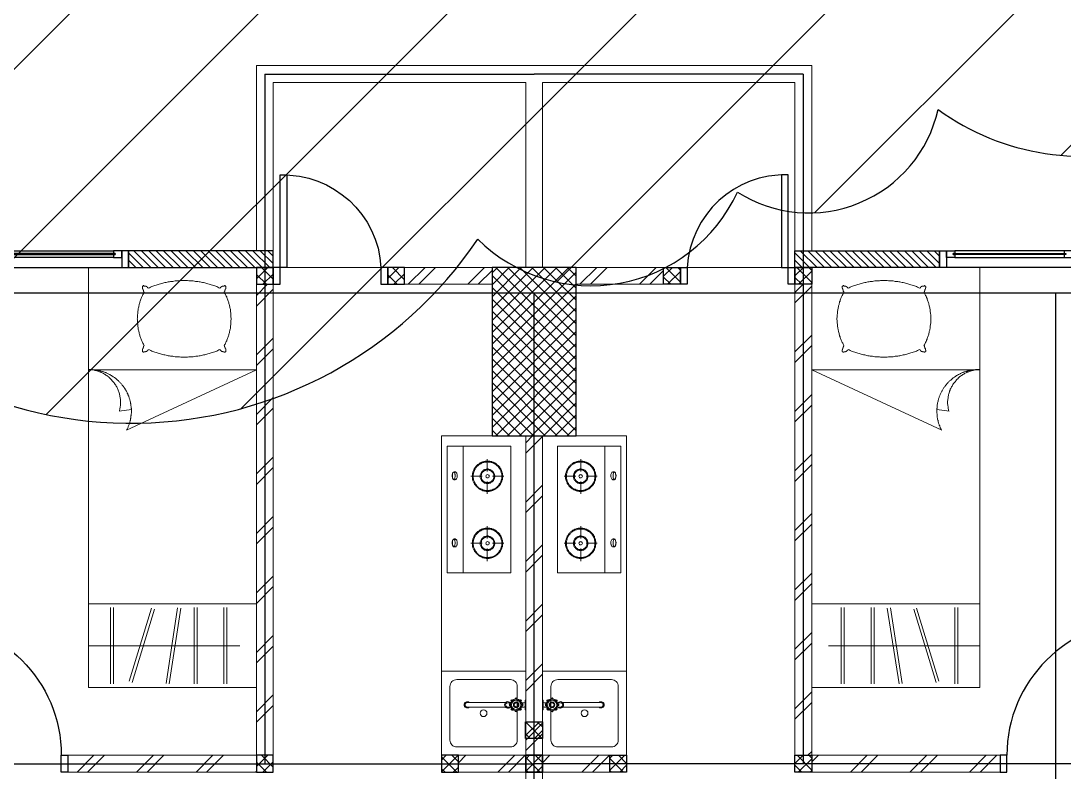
# Model space of a CAD drawing. Header units: millimetres. Extents: x -324 to 75, y -297 to 74.
# Drawn here: x -98.68 to -92.48, y 10.6 to 15.06 of the extents above; entities that cross this region are included whole.
import ezdxf

# ---------------------------------------------------------------- set-up
doc = ezdxf.new("R2010")
doc.units = ezdxf.units.MM
doc.layers.get('defpoints').update_dxf_attribs({"color": 1})
for name, color, linetype, lineweight in [('ars', 11, 'Continuous', 0), ('KOL', 1, 'Continuous', 30), ('KOLOM', 4, 'Continuous', 9), ('lan', 7, 'Continuous', 15), ('SANITAIR', 15, 'Continuous', 9), ('tem', 5, 'Continuous', 20)]:
    doc.layers.add(name, color=color, linetype=linetype, lineweight=lineweight)
doc.layers.add('as', color=1, linetype='Continuous', plot=False)
doc.layers.add('Kusen', color=30, linetype='Continuous')
pattern_1 = [(45, (0.09994, 0.1431), (-0.1767767, 0.1767767), []), (45, (0.16244, 0.1431), (-0.1767767, 0.1767767), [])]

# ---------------------------------------------------------------- blocks, each defined once
blk = doc.blocks.new('T. J2')
at = {"layer": 'Kusen'}
for p, q in [((-0.3692, 0.1), (0.2808, 0.1)), ((-0.4192, 0), (0.3308, 0)), ((0.2808, 0.06), (-0.3692, 0.06))]:
    blk.add_line(p, q, dxfattribs=at)
for points in [[(-0.4592, 0), (-0.4192, 0), (-0.4192, 0.1), (-0.4592, 0.1)], [(0.3308, 0), (0.3708, 0), (0.3708, 0.1), (0.3308, 0.1)]]:
    blk.add_lwpolyline(points, close=True, dxfattribs=at)
for points in [[(-0.3692, 0.0775), (-0.3692, 0.06), (-0.4192, 0.06), (-0.4192, 0.1), (-0.3692, 0.1), (-0.3692, 0.0825), (-0.3792, 0.0825), (-0.3792, 0.0775), (-0.3692, 0.0775)], [(0.2808, 0.0775), (0.2808, 0.06), (0.3308, 0.06), (0.3308, 0.1), (0.2808, 0.1), (0.2808, 0.0825), (0.2908, 0.0825), (0.2908, 0.0775), (0.2808, 0.0775)]]:
    blk.add_lwpolyline(points, dxfattribs=at)
at = {"layer": 'Kusen', "color": 141}
blk.add_lwpolyline([(-0.3792, 0.0775), (0.2908, 0.0775), (0.2908, 0.0825), (-0.3792, 0.0825)], close=True, dxfattribs=at)
blk = doc.blocks.new('K 10.10')
at = {"layer": 'ars'}
h = blk.add_hatch(dxfattribs=at)
h.set_pattern_fill('_USER', color=256, scale=0.05, angle=45, double=1, pattern_type=0)
h.set_pattern_definition([(45, (0, 0), (-0.035355339, 0.035355339), []), (135, (0, 0), (-0.035355339, -0.035355339), [])])
h.paths.add_polyline_path([(1560.5383, 1380.4069), (1560.6383, 1380.4069), (1560.6383, 1380.5069), (1560.5383, 1380.5069)])
at = {"layer": 'KOL'}
blk.add_lwpolyline([(1560.5383, 1380.4069), (1560.6383, 1380.4069), (1560.6383, 1380.5069), (1560.5383, 1380.5069)], close=True, dxfattribs=at)
blk = doc.blocks.new('P.60')
at = {"layer": 'Kusen'}
for points in [[(1472.8348, 997.5354), (1472.8748, 997.5354), (1472.8748, 997.4354), (1472.8348, 997.4354)], [(1473.4748, 997.5354), (1473.5148, 997.5354), (1473.5148, 997.4354), (1473.4748, 997.4354)], [(1472.8748, 996.8854), (1472.9148, 996.8854), (1472.9148, 997.4354), (1472.8748, 997.4354)]]:
    blk.add_lwpolyline(points, close=True, dxfattribs=at)
blk.add_arc((1472.8948, 997.4658), 0.5808, 268.02661, 356.99428, dxfattribs=at)
blk = doc.blocks.new('P.80')
at = {"layer": 'Kusen'}
for points in [[(-69.8094, -74.8368), (-69.7694, -74.8368), (-69.7694, -74.0368), (-69.8094, -74.0368)], [(-70.6094, -74.9368), (-70.5694, -74.9368), (-70.5694, -74.8368), (-70.6094, -74.8368)], [(-69.7694, -74.9368), (-69.7294, -74.9368), (-69.7294, -74.8368), (-69.7694, -74.8368)]]:
    blk.add_lwpolyline(points, close=True, dxfattribs=at)
blk.add_arc((-69.7694, -74.8368), 0.8, 90, 180, dxfattribs=at)
blk = doc.blocks.new('KRAN DPR ATAS')
for p, q in [((-0.0289, 0), (0.0289, 0)), ((-0.0289, 0), (-0.0289, -0.0021)), ((0.0289, 0), (0.0289, -0.0021)), ((-0.0275, -0.0035), (0.0275, -0.0035)), ((-0.0127, -0.0092), (-0.0127, -0.0252)), ((0.0127, -0.0092), (0.0127, -0.0252)), ((-0.014, -0.1188), (-0.014, -0.3457)), ((-0.0127, -0.0877), (-0.0127, -0.1101)), ((0.0127, -0.0877), (0.0127, -0.1101)), ((0.014, -0.1188), (0.014, -0.3457))]:
    blk.add_line(p, q)
for radius in [0.0338, 0.0279, 0.0166, 0.0138, 0.0123]:
    blk.add_circle((0, -0.0564), radius)
for centre, radius, start, end in [((-0.0338, -0.0564), 0.00706, 84.00203, 275.99797), ((-0.0315, -0.0564), 0.00706, 103.11888, 256.88112), ((-0.0239, -0.0326), 0.00706, 39.00203, 230.99797), ((-0.0222, -0.0342), 0.00706, 58.11888, 211.88112), ((-0.0275, -0.0021), 0.00141, 180, 270), ((-0.0183, -0.0092), 0.00564, 0, 90), ((-0.0009, -0.0214), 0.00884, 254.902, 254.902), ((0, -0.0227), 0.00706, 354.00203, 185.99797), ((0, -0.025), 0.00706, 13.11888, 166.88112), ((0.0183, -0.0092), 0.00564, 90, 180), ((0.0239, -0.0326), 0.00706, 309.00203, 140.99797), ((0.0222, -0.0342), 0.00706, 328.11888, 121.88112), ((0.0275, -0.0021), 0.00141, 270, 0), ((0.0338, -0.0564), 0.00706, 264.00203, 95.99797), ((0.0315, -0.0564), 0.00706, 283.11888, 76.88112), ((-0.0239, -0.0803), 0.00706, 129.00203, 320.99797), ((-0.0222, -0.0787), 0.00706, 148.11888, 301.88112), ((0, -0.1058), 0.0191, 134.71101, 45.28899), ((0, -0.1058), 0.0134, 198.67172, 270), ((0, -0.0902), 0.00706, 174.00203, 5.99797), ((0, -0.0879), 0.00706, 193.11888, 346.88112), ((0, -0.1058), 0.0134, 270, 341.32828), ((0.0239, -0.0803), 0.00706, 219.00203, 50.99797), ((0.0222, -0.0787), 0.00706, 238.11888, 31.88112), ((0, -0.3457), 0.0178, 141.82775, 38.17225), ((0, -0.3484), 0.0178, 175.66412, 4.33588), ((0, -0.3457), 0.014, 180, 0)]:
    blk.add_arc(centre, radius, start, end)
blk = doc.blocks.new('KOMPOR')
for points in [[(0, 0.3765), (0, -0.3765)], [(0.0944, 0.3765), (0, 0.3765)], [(0.3765, 0.3765), (0.0944, 0.3765)], [(0.0944, 0.3765), (0.0944, -0.3765)], [(0.3765, -0.3765), (0.3765, 0.3765)], [(0.2385, 0.2906), (0.2337, 0.2906), (0.23, 0.2906), (0.2252, 0.2893), (0.2203, 0.2893), (0.2167, 0.2881), (0.2119, 0.2869), (0.2082, 0.2857), (0.2034, 0.2833), (0.1998, 0.2821), (0.1961, 0.2797), (0.1925, 0.2772), (0.1889, 0.276), (0.1852, 0.2724), (0.1816, 0.27), (0.178, 0.2676), (0.1755, 0.2639), (0.1719, 0.2615), (0.1695, 0.2579), (0.1671, 0.2542), (0.1634, 0.2506), (0.1622, 0.247), (0.1598, 0.2433), (0.1574, 0.2397), (0.1562, 0.2361), (0.1538, 0.2312), (0.1525, 0.2276), (0.1513, 0.2228), (0.1501, 0.2191), (0.1501, 0.2143), (0.1489, 0.2094), (0.1489, 0.2058), (0.1489, 0.201), (0.1489, 0.1961), (0.1489, 0.1913), (0.1501, 0.1864), (0.1501, 0.1828), (0.1513, 0.178), (0.1525, 0.1743), (0.1538, 0.1695), (0.1562, 0.1659), (0.1574, 0.161), (0.1598, 0.1574), (0.1622, 0.1538), (0.1634, 0.1501), (0.1671, 0.1465), (0.1695, 0.1429), (0.1719, 0.1404), (0.1755, 0.1368), (0.178, 0.1344), (0.1816, 0.1308), (0.1852, 0.1283), (0.1889, 0.1259), (0.1925, 0.1235), (0.1961, 0.1211), (0.1998, 0.1199), (0.2034, 0.1174), (0.2082, 0.1162), (0.2119, 0.115), (0.2167, 0.1138), (0.2203, 0.1126), (0.2252, 0.1114), (0.23, 0.1114), (0.2337, 0.1102), (0.2385, 0.1102), (0.2433, 0.1102), (0.2482, 0.1114), (0.253, 0.1114), (0.2567, 0.1126), (0.2615, 0.1138), (0.2651, 0.115), (0.27, 0.1162), (0.2736, 0.1174), (0.2785, 0.1199), (0.2821, 0.1211), (0.2857, 0.1235), (0.2893, 0.1259), (0.293, 0.1283), (0.2966, 0.1308), (0.299, 0.1344), (0.3027, 0.1368), (0.3051, 0.1404), (0.3087, 0.1429), (0.3111, 0.1465), (0.3136, 0.1501), (0.316, 0.1538), (0.3184, 0.1574), (0.3196, 0.161), (0.322, 0.1659), (0.3232, 0.1695), (0.3245, 0.1743), (0.3257, 0.178), (0.3269, 0.1828), (0.3281, 0.1864), (0.3281, 0.1913), (0.3293, 0.1961), (0.3293, 0.201), (0.3293, 0.2058), (0.3281, 0.2094), (0.3281, 0.2143), (0.3269, 0.2191), (0.3257, 0.2228), (0.3245, 0.2276), (0.3232, 0.2312), (0.322, 0.2361), (0.3196, 0.2397), (0.3184, 0.2433), (0.316, 0.247), (0.3136, 0.2506), (0.3111, 0.2542), (0.3087, 0.2579), (0.3051, 0.2615), (0.3027, 0.2639), (0.299, 0.2676), (0.2966, 0.27), (0.293, 0.2724), (0.2893, 0.276), (0.2857, 0.2772), (0.2821, 0.2797), (0.2785, 0.2821), (0.2736, 0.2833), (0.27, 0.2857), (0.2651, 0.2869), (0.2615, 0.2881), (0.2567, 0.2893), (0.253, 0.2893), (0.2482, 0.2906), (0.2433, 0.2906), (0.2385, 0.2906)], [(0.2385, 0.2857), (0.2349, 0.2857), (0.23, 0.2857), (0.2264, 0.2845), (0.2215, 0.2833), (0.2179, 0.2833), (0.2131, 0.2821), (0.2094, 0.2809), (0.2058, 0.2785), (0.2022, 0.2772), (0.1985, 0.2748), (0.1949, 0.2736), (0.1913, 0.2712), (0.1877, 0.2688), (0.1852, 0.2663), (0.1816, 0.2639), (0.1792, 0.2603), (0.1755, 0.2579), (0.1731, 0.2542), (0.1707, 0.2518), (0.1683, 0.2482), (0.1659, 0.2446), (0.1646, 0.2409), (0.1622, 0.2373), (0.161, 0.2337), (0.1586, 0.23), (0.1574, 0.2264), (0.1562, 0.2215), (0.1562, 0.2179), (0.155, 0.2131), (0.1538, 0.2094), (0.1538, 0.2046), (0.1538, 0.201), (0.1538, 0.1961), (0.1538, 0.1925), (0.155, 0.1877), (0.1562, 0.184), (0.1562, 0.1792), (0.1574, 0.1755), (0.1586, 0.1719), (0.161, 0.1671), (0.1622, 0.1634), (0.1646, 0.1598), (0.1659, 0.1562), (0.1683, 0.1525), (0.1707, 0.1501), (0.1731, 0.1465), (0.1755, 0.1441), (0.1792, 0.1404), (0.1816, 0.138), (0.1852, 0.1356), (0.1877, 0.132), (0.1913, 0.1308), (0.1949, 0.1283), (0.1985, 0.1259), (0.2022, 0.1235), (0.2058, 0.1223), (0.2094, 0.1211), (0.2131, 0.1199), (0.2179, 0.1186), (0.2215, 0.1174), (0.2264, 0.1162), (0.23, 0.1162), (0.2349, 0.1162), (0.2385, 0.1162), (0.2433, 0.1162), (0.247, 0.1162), (0.2518, 0.1162), (0.2554, 0.1174), (0.2603, 0.1186), (0.2639, 0.1199), (0.2676, 0.1211), (0.2724, 0.1223), (0.276, 0.1235), (0.2797, 0.1259), (0.2833, 0.1283), (0.2869, 0.1308), (0.2893, 0.132), (0.293, 0.1356), (0.2954, 0.138), (0.299, 0.1404), (0.3015, 0.1441), (0.3039, 0.1465), (0.3075, 0.1501), (0.3087, 0.1525), (0.3111, 0.1562), (0.3136, 0.1598), (0.316, 0.1634), (0.3172, 0.1671), (0.3184, 0.1719), (0.3196, 0.1755), (0.3208, 0.1792), (0.322, 0.184), (0.3232, 0.1877), (0.3232, 0.1925), (0.3232, 0.1961), (0.3232, 0.201), (0.3232, 0.2046), (0.3232, 0.2094), (0.3232, 0.2131), (0.322, 0.2179), (0.3208, 0.2215), (0.3196, 0.2264), (0.3184, 0.23), (0.3172, 0.2337), (0.316, 0.2373), (0.3136, 0.2409), (0.3111, 0.2446), (0.3087, 0.2482), (0.3075, 0.2518), (0.3039, 0.2542), (0.3015, 0.2579), (0.299, 0.2603), (0.2954, 0.2639), (0.293, 0.2663), (0.2893, 0.2688), (0.2869, 0.2712), (0.2833, 0.2736), (0.2797, 0.2748), (0.276, 0.2772), (0.2724, 0.2785), (0.2676, 0.2809), (0.2639, 0.2821), (0.2603, 0.2833), (0.2554, 0.2833), (0.2518, 0.2845), (0.247, 0.2857), (0.2433, 0.2857), (0.2385, 0.2857)], [(0.2373, 0.3063), (0.2373, 0.2312)], [(0.0436, 0.2228), (0.0472, 0.2228), (0.0496, 0.2215), (0.0533, 0.2191), (0.0545, 0.2155), (0.0557, 0.2119), (0.0581, 0.2094), (0.0593, 0.2046), (0.0593, 0.1998), (0.0593, 0.1949), (0.0593, 0.1901), (0.0569, 0.1864), (0.0557, 0.1828), (0.0533, 0.1792), (0.0508, 0.178), (0.0484, 0.1755), (0.046, 0.1743), (0.0424, 0.1743), (0.04, 0.1755), (0.0375, 0.178), (0.0339, 0.1792), (0.0327, 0.1828), (0.0315, 0.1864), (0.0291, 0.1901), (0.0278, 0.1949), (0.0278, 0.1998), (0.0291, 0.2046), (0.0303, 0.2094), (0.0315, 0.2119), (0.0339, 0.2155), (0.0351, 0.2191), (0.0375, 0.2215), (0.0412, 0.2228), (0.0436, 0.2228)], [(0.0375, 0.2215), (0.04, 0.2215), (0.04, 0.2203), (0.0424, 0.2179), (0.0436, 0.2155), (0.0448, 0.2119), (0.0448, 0.2082), (0.046, 0.2034), (0.046, 0.1998), (0.046, 0.1961), (0.046, 0.1913), (0.0448, 0.1877), (0.0436, 0.184), (0.0436, 0.1816), (0.0412, 0.178), (0.04, 0.1768), (0.0387, 0.1755), (0.0375, 0.1755), (0.0351, 0.1768), (0.0339, 0.178), (0.0327, 0.1816), (0.0315, 0.184), (0.0315, 0.1877), (0.0303, 0.1913), (0.0303, 0.1961), (0.0303, 0.1998), (0.0303, 0.2034), (0.0315, 0.2082), (0.0315, 0.2119), (0.0327, 0.2155), (0.0339, 0.2179), (0.0351, 0.2203), (0.0363, 0.2215), (0.0375, 0.2215)], [(0.1404, 0.201), (0.207, 0.201)], [(0.2385, 0.2433), (0.2349, 0.2433), (0.23, 0.2433), (0.2264, 0.2421), (0.2215, 0.2409), (0.2179, 0.2385), (0.2143, 0.2361), (0.2119, 0.2337), (0.2082, 0.2312), (0.2058, 0.2276), (0.2034, 0.2252), (0.201, 0.2215), (0.1985, 0.2179), (0.1973, 0.2131), (0.1961, 0.2094), (0.1961, 0.2046), (0.1961, 0.201), (0.1961, 0.1961), (0.1961, 0.1925), (0.1973, 0.1877), (0.1985, 0.184), (0.201, 0.1804), (0.2034, 0.1768), (0.2058, 0.1731), (0.2082, 0.1707), (0.2119, 0.1671), (0.2143, 0.1646), (0.2179, 0.1622), (0.2215, 0.161), (0.2264, 0.1598), (0.23, 0.1586), (0.2349, 0.1574), (0.2385, 0.1574), (0.2433, 0.1574), (0.247, 0.1586), (0.2518, 0.1598), (0.2554, 0.161), (0.2591, 0.1622), (0.2627, 0.1646), (0.2663, 0.1671), (0.2688, 0.1707), (0.2724, 0.1731), (0.2748, 0.1768), (0.2772, 0.1804), (0.2785, 0.184), (0.2797, 0.1877), (0.2809, 0.1925), (0.2821, 0.1961), (0.2821, 0.201), (0.2821, 0.2046), (0.2809, 0.2094), (0.2797, 0.2131), (0.2785, 0.2179), (0.2772, 0.2215), (0.2748, 0.2252), (0.2724, 0.2276), (0.2688, 0.2312), (0.2663, 0.2337), (0.2627, 0.2361), (0.2591, 0.2385), (0.2554, 0.2409), (0.2518, 0.2421), (0.247, 0.2433), (0.2433, 0.2433), (0.2385, 0.2433)], [(0.2385, 0.2385), (0.2349, 0.2385), (0.2312, 0.2373), (0.2276, 0.2373), (0.224, 0.2361), (0.2203, 0.2337), (0.2179, 0.2324), (0.2143, 0.23), (0.2119, 0.2276), (0.2094, 0.2252), (0.207, 0.2215), (0.2058, 0.2191), (0.2034, 0.2155), (0.2022, 0.2119), (0.2022, 0.2082), (0.201, 0.2046), (0.201, 0.201), (0.201, 0.1973), (0.2022, 0.1925), (0.2022, 0.1889), (0.2034, 0.1864), (0.2058, 0.1828), (0.207, 0.1792), (0.2094, 0.1768), (0.2119, 0.1743), (0.2143, 0.1719), (0.2179, 0.1695), (0.2203, 0.1671), (0.224, 0.1659), (0.2276, 0.1646), (0.2312, 0.1634), (0.2349, 0.1634), (0.2385, 0.1622), (0.2421, 0.1634), (0.247, 0.1634), (0.2506, 0.1646), (0.253, 0.1659), (0.2567, 0.1671), (0.2603, 0.1695), (0.2627, 0.1719), (0.2651, 0.1743), (0.2676, 0.1768), (0.27, 0.1792), (0.2724, 0.1828), (0.2736, 0.1864), (0.2748, 0.1889), (0.276, 0.1925), (0.276, 0.1973), (0.2772, 0.201), (0.276, 0.2046), (0.276, 0.2082), (0.2748, 0.2119), (0.2736, 0.2155), (0.2724, 0.2191), (0.27, 0.2215), (0.2676, 0.2252), (0.2651, 0.2276), (0.2627, 0.23), (0.2603, 0.2324), (0.2567, 0.2337), (0.253, 0.2361), (0.2506, 0.2373), (0.247, 0.2373), (0.2421, 0.2385), (0.2385, 0.2385)], [(0.2385, 0.2107), (0.2349, 0.2094), (0.2312, 0.2082), (0.23, 0.2046), (0.2288, 0.201), (0.23, 0.1961), (0.2312, 0.1937), (0.2349, 0.1913), (0.2385, 0.1901), (0.2433, 0.1913), (0.2458, 0.1937), (0.2482, 0.1961), (0.2494, 0.201), (0.2482, 0.2046), (0.2458, 0.2082), (0.2433, 0.2094), (0.2385, 0.2107)], [(0.3366, 0.1998), (0.2676, 0.1998)], [(0.2373, 0.0993), (0.2373, 0.1719)], [(0.2385, -0.1077), (0.2337, -0.1077), (0.23, -0.1077), (0.2252, -0.109), (0.2203, -0.109), (0.2167, -0.1102), (0.2119, -0.1114), (0.2082, -0.1126), (0.2034, -0.115), (0.1998, -0.1162), (0.1961, -0.1186), (0.1925, -0.1211), (0.1889, -0.1235), (0.1852, -0.1259), (0.1816, -0.1283), (0.178, -0.1308), (0.1755, -0.1344), (0.1719, -0.1368), (0.1695, -0.1404), (0.1671, -0.1441), (0.1634, -0.1477), (0.1622, -0.1513), (0.1598, -0.155), (0.1574, -0.1586), (0.1562, -0.1622), (0.1538, -0.1671), (0.1525, -0.1707), (0.1513, -0.1755), (0.1501, -0.1792), (0.1501, -0.184), (0.1489, -0.1889), (0.1489, -0.1925), (0.1489, -0.1973), (0.1489, -0.2022), (0.1489, -0.207), (0.1501, -0.2119), (0.1501, -0.2155), (0.1513, -0.2203), (0.1525, -0.224), (0.1538, -0.2288), (0.1562, -0.2324), (0.1574, -0.2373), (0.1598, -0.2409), (0.1622, -0.2446), (0.1634, -0.2482), (0.1671, -0.2518), (0.1695, -0.2554), (0.1719, -0.2579), (0.1755, -0.2615), (0.178, -0.2639), (0.1816, -0.2676), (0.1852, -0.27), (0.1889, -0.2724), (0.1925, -0.2748), (0.1961, -0.2772), (0.1998, -0.2785), (0.2034, -0.2809), (0.2082, -0.2821), (0.2119, -0.2833), (0.2167, -0.2845), (0.2203, -0.2857), (0.2252, -0.2869), (0.23, -0.2869), (0.2337, -0.2881), (0.2385, -0.2881), (0.2433, -0.2881), (0.2482, -0.2869), (0.253, -0.2869), (0.2567, -0.2857), (0.2615, -0.2845), (0.2651, -0.2833), (0.27, -0.2821), (0.2736, -0.2809), (0.2785, -0.2785), (0.2821, -0.2772), (0.2857, -0.2748), (0.2893, -0.2724), (0.293, -0.27), (0.2966, -0.2676), (0.299, -0.2639), (0.3027, -0.2615), (0.3051, -0.2579), (0.3087, -0.2554), (0.3111, -0.2518), (0.3136, -0.2482), (0.316, -0.2446), (0.3184, -0.2409), (0.3196, -0.2373), (0.322, -0.2324), (0.3232, -0.2288), (0.3245, -0.224), (0.3257, -0.2203), (0.3269, -0.2155), (0.3281, -0.2119), (0.3281, -0.207), (0.3293, -0.2022), (0.3293, -0.1973), (0.3293, -0.1925), (0.3281, -0.1889), (0.3281, -0.184), (0.3269, -0.1792), (0.3257, -0.1755), (0.3245, -0.1707), (0.3232, -0.1671), (0.322, -0.1622), (0.3196, -0.1586), (0.3184, -0.155), (0.316, -0.1513), (0.3136, -0.1477), (0.3111, -0.1441), (0.3087, -0.1404), (0.3051, -0.1368), (0.3027, -0.1344), (0.299, -0.1308), (0.2966, -0.1283), (0.293, -0.1259), (0.2893, -0.1235), (0.2857, -0.1211), (0.2821, -0.1186), (0.2785, -0.1162), (0.2736, -0.115), (0.27, -0.1126), (0.2651, -0.1114), (0.2615, -0.1102), (0.2567, -0.109), (0.253, -0.109), (0.2482, -0.1077), (0.2433, -0.1077), (0.2385, -0.1077)], [(0.2385, -0.1126), (0.2349, -0.1126), (0.23, -0.1126), (0.2264, -0.1138), (0.2215, -0.115), (0.2179, -0.115), (0.2131, -0.1162), (0.2094, -0.1174), (0.2058, -0.1199), (0.2022, -0.1211), (0.1985, -0.1235), (0.1949, -0.1247), (0.1913, -0.1271), (0.1877, -0.1295), (0.1852, -0.132), (0.1816, -0.1344), (0.1792, -0.138), (0.1755, -0.1404), (0.1731, -0.1441), (0.1707, -0.1465), (0.1683, -0.1501), (0.1659, -0.1538), (0.1646, -0.1574), (0.1622, -0.161), (0.161, -0.1646), (0.1586, -0.1683), (0.1574, -0.1719), (0.1562, -0.1768), (0.1562, -0.1804), (0.155, -0.1852), (0.1538, -0.1889), (0.1538, -0.1937), (0.1538, -0.1973), (0.1538, -0.2022), (0.1538, -0.2058), (0.155, -0.2107), (0.1562, -0.2143), (0.1562, -0.2191), (0.1574, -0.2228), (0.1586, -0.2264), (0.161, -0.2312), (0.1622, -0.2349), (0.1646, -0.2385), (0.1659, -0.2421), (0.1683, -0.2458), (0.1707, -0.2482), (0.1731, -0.2518), (0.1755, -0.2554), (0.1792, -0.2579), (0.1816, -0.2603), (0.1852, -0.2627), (0.1877, -0.2663), (0.1913, -0.2688), (0.1949, -0.27), (0.1985, -0.2724), (0.2022, -0.2748), (0.2058, -0.276), (0.2094, -0.2772), (0.2131, -0.2785), (0.2179, -0.2797), (0.2215, -0.2809), (0.2264, -0.2821), (0.23, -0.2821), (0.2349, -0.2821), (0.2385, -0.2833), (0.2433, -0.2821), (0.247, -0.2821), (0.2518, -0.2821), (0.2554, -0.2809), (0.2603, -0.2797), (0.2639, -0.2785), (0.2676, -0.2772), (0.2724, -0.276), (0.276, -0.2748), (0.2797, -0.2724), (0.2833, -0.27), (0.2869, -0.2688), (0.2893, -0.2663), (0.293, -0.2627), (0.2954, -0.2603), (0.299, -0.2579), (0.3015, -0.2554), (0.3039, -0.2518), (0.3075, -0.2482), (0.3087, -0.2458), (0.3111, -0.2421), (0.3136, -0.2385), (0.316, -0.2349), (0.3172, -0.2312), (0.3184, -0.2264), (0.3196, -0.2228), (0.3208, -0.2191), (0.322, -0.2143), (0.3232, -0.2107), (0.3232, -0.2058), (0.3232, -0.2022), (0.3232, -0.1973), (0.3232, -0.1937), (0.3232, -0.1889), (0.3232, -0.1852), (0.322, -0.1804), (0.3208, -0.1768), (0.3196, -0.1719), (0.3184, -0.1683), (0.3172, -0.1646), (0.316, -0.161), (0.3136, -0.1574), (0.3111, -0.1538), (0.3087, -0.1501), (0.3075, -0.1465), (0.3039, -0.1441), (0.3015, -0.1404), (0.299, -0.138), (0.2954, -0.1344), (0.293, -0.132), (0.2893, -0.1295), (0.2869, -0.1271), (0.2833, -0.1247), (0.2797, -0.1235), (0.276, -0.1211), (0.2724, -0.1199), (0.2676, -0.1174), (0.2639, -0.1162), (0.2603, -0.115), (0.2554, -0.115), (0.2518, -0.1138), (0.247, -0.1126), (0.2433, -0.1126), (0.2385, -0.1126)], [(0.2373, -0.0932), (0.2373, -0.1671)], [(0.0436, -0.1768), (0.0472, -0.1768), (0.0496, -0.178), (0.0533, -0.1804), (0.0545, -0.1828), (0.0557, -0.1864), (0.0581, -0.1901), (0.0593, -0.1949), (0.0593, -0.1985), (0.0593, -0.2034), (0.0593, -0.2082), (0.0569, -0.2119), (0.0557, -0.2167), (0.0533, -0.2191), (0.0508, -0.2215), (0.0484, -0.224), (0.046, -0.224), (0.0424, -0.224), (0.04, -0.224), (0.0375, -0.2215), (0.0339, -0.2191), (0.0327, -0.2167), (0.0315, -0.2119), (0.0291, -0.2082), (0.0278, -0.2034), (0.0278, -0.1985), (0.0291, -0.1949), (0.0303, -0.1901), (0.0315, -0.1864), (0.0339, -0.1828), (0.0351, -0.1804), (0.0375, -0.178), (0.0412, -0.1768), (0.0436, -0.1768)], [(0.0375, -0.1768), (0.04, -0.178), (0.04, -0.1792), (0.0424, -0.1804), (0.0436, -0.1828), (0.0448, -0.1864), (0.0448, -0.1901), (0.046, -0.1949), (0.046, -0.1985), (0.046, -0.2034), (0.046, -0.2082), (0.0448, -0.2107), (0.0436, -0.2155), (0.0436, -0.2179), (0.0412, -0.2203), (0.04, -0.2228), (0.0387, -0.2228), (0.0375, -0.2228), (0.0351, -0.2228), (0.0339, -0.2203), (0.0327, -0.2179), (0.0315, -0.2155), (0.0315, -0.2107), (0.0303, -0.2082), (0.0303, -0.2034), (0.0303, -0.1985), (0.0303, -0.1949), (0.0315, -0.1901), (0.0315, -0.1864), (0.0327, -0.1828), (0.0339, -0.1804), (0.0351, -0.1792), (0.0363, -0.178), (0.0375, -0.1768)], [(0.2385, -0.155), (0.2349, -0.155), (0.23, -0.155), (0.2264, -0.1562), (0.2215, -0.1574), (0.2179, -0.1598), (0.2143, -0.1622), (0.2119, -0.1646), (0.2082, -0.1671), (0.2058, -0.1707), (0.2034, -0.1731), (0.201, -0.1768), (0.1985, -0.1804), (0.1973, -0.1852), (0.1961, -0.1889), (0.1961, -0.1937), (0.1961, -0.1973), (0.1961, -0.2022), (0.1961, -0.207), (0.1973, -0.2107), (0.1985, -0.2143), (0.201, -0.2179), (0.2034, -0.2215), (0.2058, -0.2252), (0.2082, -0.2288), (0.2119, -0.2312), (0.2143, -0.2337), (0.2179, -0.2361), (0.2215, -0.2373), (0.2264, -0.2385), (0.23, -0.2397), (0.2349, -0.2409), (0.2385, -0.2409), (0.2433, -0.2409), (0.247, -0.2397), (0.2518, -0.2385), (0.2554, -0.2373), (0.2591, -0.2361), (0.2627, -0.2337), (0.2663, -0.2312), (0.2688, -0.2288), (0.2724, -0.2252), (0.2748, -0.2215), (0.2772, -0.2179), (0.2785, -0.2143), (0.2797, -0.2107), (0.2809, -0.207), (0.2821, -0.2022), (0.2821, -0.1973), (0.2821, -0.1937), (0.2809, -0.1889), (0.2797, -0.1852), (0.2785, -0.1804), (0.2772, -0.1768), (0.2748, -0.1731), (0.2724, -0.1707), (0.2688, -0.1671), (0.2663, -0.1646), (0.2627, -0.1622), (0.2591, -0.1598), (0.2554, -0.1574), (0.2518, -0.1562), (0.247, -0.155), (0.2433, -0.155), (0.2385, -0.155)], [(0.2385, -0.1598), (0.2349, -0.1598), (0.2312, -0.161), (0.2276, -0.161), (0.224, -0.1622), (0.2203, -0.1646), (0.2179, -0.1659), (0.2143, -0.1683), (0.2119, -0.1707), (0.2094, -0.1731), (0.207, -0.1768), (0.2058, -0.1792), (0.2034, -0.1828), (0.2022, -0.1864), (0.2022, -0.1901), (0.201, -0.1937), (0.201, -0.1973), (0.201, -0.2022), (0.2022, -0.2058), (0.2022, -0.2094), (0.2034, -0.2131), (0.2058, -0.2155), (0.207, -0.2191), (0.2094, -0.2215), (0.2119, -0.224), (0.2143, -0.2264), (0.2179, -0.2288), (0.2203, -0.2312), (0.224, -0.2324), (0.2276, -0.2337), (0.2312, -0.2349), (0.2349, -0.2349), (0.2385, -0.2361), (0.2421, -0.2349), (0.247, -0.2349), (0.2506, -0.2337), (0.253, -0.2324), (0.2567, -0.2312), (0.2603, -0.2288), (0.2627, -0.2264), (0.2651, -0.224), (0.2676, -0.2215), (0.27, -0.2191), (0.2724, -0.2155), (0.2736, -0.2131), (0.2748, -0.2094), (0.276, -0.2058), (0.276, -0.2022), (0.2772, -0.1973), (0.276, -0.1937), (0.276, -0.1901), (0.2748, -0.1864), (0.2736, -0.1828), (0.2724, -0.1792), (0.27, -0.1768), (0.2676, -0.1731), (0.2651, -0.1707), (0.2627, -0.1683), (0.2603, -0.1659), (0.2567, -0.1646), (0.253, -0.1622), (0.2506, -0.161), (0.247, -0.161), (0.2421, -0.1598), (0.2385, -0.1598)], [(0.1404, -0.1973), (0.207, -0.1973)], [(0.2385, -0.1877), (0.2349, -0.1889), (0.2312, -0.1901), (0.23, -0.1937), (0.2288, -0.1973), (0.23, -0.2022), (0.2312, -0.2046), (0.2349, -0.207), (0.2385, -0.2082), (0.2433, -0.207), (0.2458, -0.2046), (0.2482, -0.2022), (0.2494, -0.1973), (0.2482, -0.1937), (0.2458, -0.1901), (0.2433, -0.1889), (0.2385, -0.1877)], [(0.2373, -0.299), (0.2373, -0.2264)], [(0.3366, -0.1985), (0.2676, -0.1985)], [(0.0944, -0.3765), (0, -0.3765)], [(0.0944, -0.3765), (0.3765, -0.3765)]]:
    blk.add_lwpolyline(points)
blk = doc.blocks.new('BED2')
blk.add_lwpolyline([(-0.4994, 1.9988), (0.4994, 1.9988), (0.4994, 0), (-0.4994, 0)], close=True)
for points in [[(0.4994, 1.9988), (0.4994, 0)], [(-0.1435, 1.8765), (-0.1435, 1.8765), (-0.1435, 1.8765), (-0.1447, 1.8765), (-0.1447, 1.8777), (-0.1447, 1.8789), (-0.1471, 1.8789), (-0.1471, 1.8814), (-0.1495, 1.8814), (-0.1495, 1.8826), (-0.1495, 1.8826), (-0.1495, 1.8838), (-0.1519, 1.8838), (-0.1519, 1.8862), (-0.1556, 1.8862), (-0.1556, 1.8874), (-0.158, 1.8874), (-0.158, 1.8886), (-0.1592, 1.8886), (-0.1592, 1.8886), (-0.1689, 1.8886), (-0.1689, 1.8898), (-0.1701, 1.8898), (-0.1701, 1.891), (-0.1737, 1.891), (-0.1737, 1.8898), (-0.1737, 1.8898), (-0.1737, 1.8886), (-0.1774, 1.8886), (-0.1774, 1.8886), (-0.1774, 1.8886), (-0.1774, 1.8862), (-0.1786, 1.8862), (-0.1786, 1.8789), (-0.1774, 1.8789), (-0.1774, 1.8765), (-0.1774, 1.8765), (-0.1774, 1.8729), (-0.1762, 1.8729), (-0.1762, 1.8705), (-0.1749, 1.8705), (-0.1749, 1.868), (-0.1737, 1.868), (-0.1737, 1.8668), (-0.1737, 1.8668), (-0.1737, 1.8632), (-0.1725, 1.8632), (-0.1725, 1.8608), (-0.1713, 1.8608), (-0.1713, 1.8571), (-0.1713, 1.8571), (-0.1713, 1.8559), (-0.1701, 1.8559), (-0.1701, 1.8547), (-0.1689, 1.8547), (-0.1689, 1.8523), (-0.1677, 1.8523)], [(0.2827, 1.8765), (0.2766, 1.8789), (0.2706, 1.8826), (0.2633, 1.885), (0.2573, 1.8874), (0.2512, 1.8898), (0.2439, 1.8923), (0.2379, 1.8947), (0.2306, 1.8959), (0.2246, 1.8983), (0.2185, 1.9007), (0.2113, 1.9019), (0.2052, 1.9044), (0.1979, 1.9056), (0.1919, 1.9068), (0.1846, 1.9092), (0.1786, 1.9104), (0.1713, 1.9116), (0.1653, 1.9128), (0.158, 1.914), (0.1519, 1.9153), (0.1447, 1.9165), (0.1374, 1.9165), (0.1314, 1.9177), (0.1241, 1.9189), (0.118, 1.9189), (0.1108, 1.9201), (0.1047, 1.9201), (0.0975, 1.9201), (0.0902, 1.9213), (0.0841, 1.9213), (0.0769, 1.9213), (0.0708, 1.9213), (0.0636, 1.9213), (0.0563, 1.9213), (0.0502, 1.9213), (0.043, 1.9201), (0.0369, 1.9201), (0.0297, 1.9201), (0.0224, 1.9189), (0.0163, 1.9189), (0.0091, 1.9177), (0.003, 1.9165), (-0.0042, 1.9165), (-0.0115, 1.9153), (-0.0176, 1.914), (-0.0248, 1.9128), (-0.0309, 1.9116), (-0.0381, 1.9104), (-0.0442, 1.9092), (-0.0515, 1.9068), (-0.0575, 1.9056), (-0.0648, 1.9044), (-0.0708, 1.9019), (-0.0781, 1.9007), (-0.0841, 1.8983), (-0.0902, 1.8959), (-0.0975, 1.8947), (-0.1035, 1.8923), (-0.1108, 1.8898), (-0.1168, 1.8874), (-0.1229, 1.885), (-0.1301, 1.8826), (-0.1362, 1.8789), (-0.1423, 1.8765)], [(0.3081, 1.8523), (0.3081, 1.8523), (0.3081, 1.8547), (0.3093, 1.8547), (0.3093, 1.8559), (0.3105, 1.8559), (0.3105, 1.8571), (0.3117, 1.8571), (0.3117, 1.8608), (0.3117, 1.8608), (0.3117, 1.8632), (0.313, 1.8632), (0.313, 1.8668), (0.3142, 1.8668), (0.3142, 1.868), (0.3142, 1.868), (0.3142, 1.8705), (0.3154, 1.8705), (0.3154, 1.8729), (0.3166, 1.8729), (0.3166, 1.8765), (0.3178, 1.8765), (0.3178, 1.8789), (0.3178, 1.8789), (0.3178, 1.8862), (0.3178, 1.8862), (0.3178, 1.8886), (0.3166, 1.8886), (0.3166, 1.8886), (0.3142, 1.8886), (0.3142, 1.8898), (0.313, 1.8898), (0.313, 1.891), (0.3093, 1.891), (0.3093, 1.8898), (0.3081, 1.8898), (0.3081, 1.8886), (0.2996, 1.8886), (0.2996, 1.8886), (0.2972, 1.8886), (0.2972, 1.8874), (0.296, 1.8874), (0.296, 1.8862), (0.2924, 1.8862), (0.2924, 1.8838), (0.29, 1.8838), (0.29, 1.8826), (0.2887, 1.8826), (0.2887, 1.8814), (0.2863, 1.8814), (0.2863, 1.8789), (0.2851, 1.8789), (0.2851, 1.8777), (0.2839, 1.8777), (0.2839, 1.8765), (0.2839, 1.8765), (0.2839, 1.8765), (0.2827, 1.8765)], [(-0.1677, 1.8523), (-0.1701, 1.8475), (-0.1725, 1.8426), (-0.1749, 1.8378), (-0.1774, 1.8329), (-0.1798, 1.8293), (-0.1822, 1.8245), (-0.1834, 1.8196), (-0.1858, 1.8148), (-0.187, 1.8099), (-0.1895, 1.8051), (-0.1907, 1.799), (-0.1931, 1.7942), (-0.1943, 1.7893), (-0.1955, 1.7845), (-0.1967, 1.7797), (-0.1979, 1.7748), (-0.1992, 1.77), (-0.2004, 1.7651), (-0.2016, 1.7591), (-0.2028, 1.7542), (-0.204, 1.7494), (-0.204, 1.7446), (-0.2052, 1.7397), (-0.2052, 1.7349), (-0.2064, 1.7288), (-0.2064, 1.724), (-0.2076, 1.7191), (-0.2076, 1.7143), (-0.2076, 1.7082), (-0.2076, 1.7034), (-0.2076, 1.6985), (-0.2088, 1.6937), (-0.2076, 1.6877), (-0.2076, 1.6828), (-0.2076, 1.678), (-0.2076, 1.6731), (-0.2076, 1.6683), (-0.2064, 1.6622), (-0.2064, 1.6574), (-0.2052, 1.6525), (-0.2052, 1.6477), (-0.204, 1.6429), (-0.204, 1.6368), (-0.2028, 1.632), (-0.2016, 1.6271), (-0.2004, 1.6223), (-0.1992, 1.6174), (-0.1979, 1.6126), (-0.1967, 1.6065), (-0.1955, 1.6017), (-0.1943, 1.5969), (-0.1931, 1.592), (-0.1907, 1.5872), (-0.1895, 1.5823), (-0.187, 1.5775), (-0.1858, 1.5726), (-0.1834, 1.5678), (-0.1822, 1.563), (-0.1798, 1.5581), (-0.1774, 1.5533), (-0.1749, 1.5484), (-0.1725, 1.5436), (-0.1701, 1.5387), (-0.1677, 1.5339)], [(0.3081, 1.5339), (0.3105, 1.5387), (0.313, 1.5436), (0.3154, 1.5484), (0.3178, 1.5533), (0.3202, 1.5581), (0.3226, 1.563), (0.3238, 1.5678), (0.3263, 1.5726), (0.3275, 1.5775), (0.3299, 1.5823), (0.3311, 1.5872), (0.3335, 1.592), (0.3347, 1.5969), (0.336, 1.6017), (0.3372, 1.6065), (0.3384, 1.6126), (0.3396, 1.6174), (0.3408, 1.6223), (0.342, 1.6271), (0.3432, 1.632), (0.3444, 1.6368), (0.3444, 1.6429), (0.3456, 1.6477), (0.3456, 1.6525), (0.3469, 1.6574), (0.3469, 1.6622), (0.3481, 1.6683), (0.3481, 1.6731), (0.3481, 1.678), (0.3481, 1.6828), (0.3493, 1.6889), (0.3493, 1.6937), (0.3493, 1.6985), (0.3481, 1.7034), (0.3481, 1.7082), (0.3481, 1.7143), (0.3481, 1.7191), (0.3469, 1.724), (0.3469, 1.7288), (0.3456, 1.7349), (0.3456, 1.7397), (0.3444, 1.7446), (0.3444, 1.7494), (0.3432, 1.7542), (0.342, 1.7591), (0.3408, 1.7651), (0.3396, 1.77), (0.3384, 1.7748), (0.3372, 1.7797), (0.336, 1.7845), (0.3347, 1.7893), (0.3335, 1.7942), (0.3311, 1.799), (0.3299, 1.8051), (0.3275, 1.8099), (0.3263, 1.8148), (0.3238, 1.8196), (0.3226, 1.8245), (0.3202, 1.8293), (0.3178, 1.8329), (0.3154, 1.8378), (0.313, 1.8426), (0.3105, 1.8475), (0.3081, 1.8523)], [(-0.1677, 1.5339), (-0.1689, 1.5339), (-0.1689, 1.5327), (-0.1701, 1.5327), (-0.1701, 1.5303), (-0.1713, 1.5303), (-0.1713, 1.5278), (-0.1713, 1.5278), (-0.1713, 1.5254), (-0.1725, 1.5254), (-0.1725, 1.523), (-0.1737, 1.523), (-0.1737, 1.5206), (-0.1737, 1.5206), (-0.1737, 1.5182), (-0.1749, 1.5182), (-0.1749, 1.5169), (-0.1762, 1.5169), (-0.1762, 1.5145), (-0.1774, 1.5145), (-0.1774, 1.5097), (-0.1774, 1.5097), (-0.1774, 1.5073), (-0.1786, 1.5073), (-0.1786, 1.5), (-0.1774, 1.5), (-0.1774, 1.4988), (-0.1774, 1.4988), (-0.1774, 1.4976), (-0.1737, 1.4976), (-0.1737, 1.4964), (-0.1737, 1.4964), (-0.1737, 1.4964), (-0.1701, 1.4964), (-0.1701, 1.4964), (-0.1689, 1.4964), (-0.1689, 1.4976), (-0.1592, 1.4976), (-0.1592, 1.4988), (-0.158, 1.4988), (-0.158, 1.5), (-0.1556, 1.5), (-0.1556, 1.5), (-0.1519, 1.5), (-0.1519, 1.5024), (-0.1495, 1.5024), (-0.1495, 1.5048), (-0.1495, 1.5048), (-0.1495, 1.5061), (-0.1471, 1.5061), (-0.1471, 1.5073), (-0.1447, 1.5073), (-0.1447, 1.5085), (-0.1447, 1.5085), (-0.1435, 1.5085), (-0.1435, 1.5097), (-0.1435, 1.5097)], [(-0.1423, 1.5109), (-0.1362, 1.5085), (-0.1289, 1.5048), (-0.1229, 1.5024), (-0.1168, 1.5), (-0.1108, 1.4976), (-0.1035, 1.4952), (-0.0975, 1.4939), (-0.0902, 1.4915), (-0.0841, 1.4891), (-0.0781, 1.4879), (-0.0708, 1.4855), (-0.0648, 1.4843), (-0.0575, 1.4818), (-0.0515, 1.4806), (-0.0442, 1.4794), (-0.0381, 1.477), (-0.0309, 1.4758), (-0.0248, 1.4746), (-0.0176, 1.4734), (-0.0115, 1.4722), (-0.0042, 1.4722), (0.003, 1.4709), (0.0091, 1.4697), (0.0163, 1.4685), (0.0224, 1.4685), (0.0297, 1.4673), (0.0369, 1.4673), (0.043, 1.4673), (0.0502, 1.4661), (0.0563, 1.4661), (0.0636, 1.4661), (0.0708, 1.4661), (0.0769, 1.4661), (0.0841, 1.4661), (0.0902, 1.4661), (0.0975, 1.4673), (0.1047, 1.4673), (0.1108, 1.4673), (0.118, 1.4685), (0.1241, 1.4685), (0.1314, 1.4697), (0.1386, 1.4709), (0.1447, 1.4722), (0.1519, 1.4722), (0.158, 1.4734), (0.1653, 1.4746), (0.1713, 1.4758), (0.1786, 1.477), (0.1846, 1.4794), (0.1919, 1.4806), (0.1979, 1.4818), (0.2052, 1.4843), (0.2113, 1.4855), (0.2185, 1.4879), (0.2246, 1.4891), (0.2306, 1.4915), (0.2379, 1.4939), (0.2439, 1.4952), (0.2512, 1.4976), (0.2573, 1.5), (0.2633, 1.5024), (0.2706, 1.5061), (0.2766, 1.5085), (0.2827, 1.5109)], [(0.2827, 1.5097), (0.2839, 1.5097)], [(0.2839, 1.5097), (0.2839, 1.5085), (0.2839, 1.5085), (0.2839, 1.5085), (0.2851, 1.5085), (0.2851, 1.5073), (0.2863, 1.5073), (0.2863, 1.5061), (0.2887, 1.5061), (0.2887, 1.5048), (0.29, 1.5048), (0.29, 1.5024), (0.2924, 1.5024), (0.2924, 1.5), (0.296, 1.5), (0.296, 1.5), (0.2972, 1.5), (0.2972, 1.4988), (0.2996, 1.4988), (0.2996, 1.4976), (0.3081, 1.4976), (0.3081, 1.4964), (0.3093, 1.4964), (0.3093, 1.4964), (0.313, 1.4964), (0.313, 1.4964), (0.3142, 1.4964), (0.3142, 1.4976), (0.3166, 1.4976), (0.3166, 1.4988), (0.3178, 1.4988), (0.3178, 1.5), (0.3178, 1.5), (0.3178, 1.5073), (0.3178, 1.5073), (0.3178, 1.5097), (0.3166, 1.5097), (0.3166, 1.5145), (0.3154, 1.5145), (0.3154, 1.5169), (0.3142, 1.5169), (0.3142, 1.5182), (0.3142, 1.5182), (0.3142, 1.5206), (0.313, 1.5206), (0.313, 1.523), (0.3117, 1.523), (0.3117, 1.5254), (0.3117, 1.5254), (0.3117, 1.5278), (0.3105, 1.5278), (0.3105, 1.5303), (0.3093, 1.5303), (0.3093, 1.5327), (0.3081, 1.5327), (0.3081, 1.5339), (0.3081, 1.5339)], [(-0.3154, 1.1441), (-0.3142, 1.1501), (-0.313, 1.155), (-0.3117, 1.161), (-0.3105, 1.1659), (-0.3105, 1.1719), (-0.3093, 1.1768), (-0.3093, 1.1828), (-0.3081, 1.1877), (-0.3081, 1.1937), (-0.3081, 1.1998), (-0.3081, 1.2046), (-0.3093, 1.2107), (-0.3093, 1.2155), (-0.3105, 1.2215), (-0.3105, 1.2264), (-0.3117, 1.2324), (-0.313, 1.2373), (-0.3142, 1.2433), (-0.3154, 1.2482), (-0.3166, 1.253), (-0.319, 1.2591), (-0.3202, 1.2639), (-0.3226, 1.2688), (-0.3238, 1.2748), (-0.3263, 1.2797), (-0.3287, 1.2845), (-0.3311, 1.2893), (-0.3347, 1.2942), (-0.3372, 1.299), (-0.3396, 1.3039), (-0.3432, 1.3087), (-0.3469, 1.3136), (-0.3505, 1.3172), (-0.3541, 1.322), (-0.3577, 1.3257), (-0.3614, 1.3305), (-0.365, 1.3341), (-0.3686, 1.3378), (-0.3735, 1.3426), (-0.3771, 1.3462), (-0.3808, 1.3499), (-0.3856, 1.3523), (-0.3904, 1.3559), (-0.3953, 1.3596), (-0.3989, 1.362), (-0.4038, 1.3644), (-0.4086, 1.368), (-0.4134, 1.3705), (-0.4183, 1.3729), (-0.4231, 1.3753), (-0.4292, 1.3777), (-0.434, 1.3789), (-0.4389, 1.3814), (-0.4437, 1.3826), (-0.4498, 1.385), (-0.4546, 1.3862), (-0.4607, 1.3874), (-0.4655, 1.3886), (-0.4715, 1.3898), (-0.4764, 1.3898), (-0.4824, 1.391), (-0.4873, 1.391), (-0.4933, 1.3923), (-0.4994, 1.3923)], [(-0.2718, 1.0315), (-0.2706, 1.0351), (-0.2682, 1.0387), (-0.2669, 1.0424), (-0.2645, 1.046), (-0.2633, 1.0496), (-0.2621, 1.0533), (-0.2609, 1.0581), (-0.2585, 1.0617), (-0.2573, 1.0654), (-0.2561, 1.069), (-0.2548, 1.0726), (-0.2536, 1.0763), (-0.2524, 1.0811), (-0.2512, 1.0847), (-0.2512, 1.0884), (-0.25, 1.092), (-0.2488, 1.0956), (-0.2488, 1.1005), (-0.2476, 1.1041), (-0.2464, 1.1077), (-0.2464, 1.1114), (-0.2464, 1.1162), (-0.2452, 1.1199), (-0.2452, 1.1235), (-0.2452, 1.1283), (-0.2439, 1.132), (-0.2439, 1.1356), (-0.2439, 1.1392), (-0.2439, 1.1441), (-0.2439, 1.1477), (-0.2439, 1.1513), (-0.2439, 1.1562), (-0.2439, 1.1598), (-0.2452, 1.1634), (-0.2452, 1.1671), (-0.2452, 1.1719), (-0.2464, 1.1755), (-0.2464, 1.1792), (-0.2464, 1.1828), (-0.2476, 1.1877), (-0.2488, 1.1913), (-0.2488, 1.1949), (-0.25, 1.1985), (-0.2512, 1.2034), (-0.2512, 1.207), (-0.2524, 1.2107), (-0.2536, 1.2143), (-0.2548, 1.2179), (-0.2561, 1.2228), (-0.2573, 1.2264), (-0.2585, 1.23), (-0.2597, 1.2337), (-0.2621, 1.2373), (-0.2633, 1.2409), (-0.2645, 1.2446), (-0.2657, 1.2482), (-0.2682, 1.2518), (-0.2694, 1.2554), (-0.2718, 1.2591), (-0.273, 1.2627), (-0.2754, 1.2663), (-0.2778, 1.27), (-0.2803, 1.2736), (-0.2815, 1.2772), (-0.2839, 1.2809), (-0.2863, 1.2845), (-0.2887, 1.2869), (-0.2912, 1.2906), (-0.2936, 1.2942), (-0.296, 1.2966), (-0.2984, 1.3002), (-0.3008, 1.3039), (-0.3033, 1.3063), (-0.3057, 1.3099), (-0.3093, 1.3123), (-0.3117, 1.316), (-0.3142, 1.3184), (-0.3178, 1.3208), (-0.3202, 1.3245), (-0.3226, 1.3269), (-0.3263, 1.3293), (-0.3287, 1.3317), (-0.3323, 1.3354), (-0.3347, 1.3378), (-0.3384, 1.3402), (-0.342, 1.3426), (-0.3444, 1.345), (-0.3481, 1.3475), (-0.3517, 1.3487), (-0.3541, 1.3511), (-0.3577, 1.3535), (-0.3614, 1.3559), (-0.365, 1.3584), (-0.3686, 1.3596), (-0.3711, 1.362), (-0.3747, 1.3632), (-0.3783, 1.3656), (-0.382, 1.3668), (-0.3856, 1.3692), (-0.3892, 1.3705), (-0.3929, 1.3717), (-0.3965, 1.3741), (-0.4001, 1.3753), (-0.4038, 1.3765), (-0.4074, 1.3777), (-0.411, 1.3789), (-0.4159, 1.3801), (-0.4195, 1.3814), (-0.4231, 1.3826), (-0.4268, 1.3838), (-0.4304, 1.385), (-0.4352, 1.3862), (-0.4389, 1.3862), (-0.4425, 1.3874), (-0.4461, 1.3886), (-0.451, 1.3886), (-0.4546, 1.3898), (-0.4582, 1.3898), (-0.4619, 1.391), (-0.4667, 1.391), (-0.4703, 1.391), (-0.474, 1.3923), (-0.4788, 1.3923), (-0.4824, 1.3923), (-0.4873, 1.3923), (-0.4909, 1.3923), (-0.4946, 1.3923), (-0.4994, 1.3923)], [(-0.4994, 1.391), (0.4994, 1.391)], [(0.4994, 1.391), (-0.273, 1.0315)], [(-0.2439, 1.1538), (-0.3166, 1.1441)], [(-0.4994, 0), (0.4994, 0)], [(0.4994, -0.4988), (-0.4994, -0.4988), (-0.4994, 0), (0.4994, 0), (0.4994, -0.4988)], [(-0.3686, -0.0218), (-0.3686, -0.477)], [(-0.3505, -0.477), (-0.3505, -0.0218)], [(-0.1241, -0.0254), (-0.2561, -0.4613)], [(-0.2391, -0.4685), (-0.1071, -0.0315)], [(0.0309, -0.0242), (-0.0381, -0.4746)], [(-0.02, -0.477), (0.0502, -0.0266)], [(0.1289, -0.0218), (0.1289, -0.477)], [(0.1471, -0.477), (0.1471, -0.0218)], [(0.3057, -0.0218), (0.3057, -0.477)], [(0.3238, -0.477), (0.3238, -0.0218)], [(0.4001, -0.2494), (-0.4994, -0.2494)]]:
    blk.add_lwpolyline(points)
blk = doc.blocks.new('typikal-1a')
at = {"layer": 'as'}
for p, q in [((0, 2.8), (6.2, 2.8)), ((4.6, -1.3), (4.6, 2.8)), ((4.6, -1.3), (6.2, -1.3))]:
    blk.add_line(p, q, dxfattribs=at)
at = {"layer": 'KOL'}
blk.add_lwpolyline([(3.79, -0.15), (4.65, -0.15), (4.65, -0.25), (3.79, -0.25)], close=True, dxfattribs=at)
at = {"layer": 'lan'}
for p, q in [((4.73, -0.15), (5.29, -0.15)), ((6.15, -0.15), (6.15, -1.25)), ((4.55, -0.25), (4.55, -1.35)), ((4.65, -0.25), (4.65, -1.25)), ((4.65, -1.25), (6.15, -1.25)), ((4.55, -1.35), (6.2, -1.35))]:
    blk.add_line(p, q, dxfattribs=at)
at = {"layer": 'SANITAIR'}
blk.add_lwpolyline([(5.65, 2.75), (6.15, 2.75), (6.15, 2.25), (5.65, 2.25)], close=True, dxfattribs=at)
blk.add_lwpolyline([(6.0599, 2.3), (5.7399, 2.3, -0.414214), (5.6999, 2.34), (5.6999, 2.66, -0.414214), (5.7399, 2.7), (6.0599, 2.7, -0.414214), (6.0999, 2.66), (6.0999, 2.34, -0.414214)], format="xyb", close=True, dxfattribs=at)
blk.add_circle((5.8999, 2.5), 0.02, dxfattribs=at)
at = {"layer": 'tem'}
for p, q in [((5.65, 2.75), (5.65, 0.85)), ((5.65, 0.85), (5.95, 0.85))]:
    blk.add_line(p, q, dxfattribs=at)
for points in [[(6.15, 3.95), (6.25, 3.95), (6.25, 2.85), (6.15, 2.85)], [(4.55, 2.75), (3.43, 2.75), (3.43, 2.85), (4.55, 2.85)], [(6.15, 2.75), (5.75, 2.75), (5.75, 2.85), (6.15, 2.85)], [(4.55, 2.75), (4.65, 2.75), (4.65, -0.05), (4.55, -0.05)], [(6.15, 2.75), (6.25, 2.75), (6.25, 0.85), (6.15, 0.85)], [(5.43, -0.05), (5.95, -0.05), (5.95, -0.15), (5.43, -0.15)]]:
    blk.add_lwpolyline(points, close=True, dxfattribs=at)
at = {"layer": 'ars', "xscale": -1, "rotation": 180}
blk.add_blockref('BED2', (4.0506, 1.8488), dxfattribs=at)
at = {"layer": 'KOLOM', "extrusion": (0, 0, -1), "zscale": -1}
for p in [(-1565.1883, -1377.6569), (-1566.2883, -1377.6569), (-1566.7883, -1377.6569), (-1565.1883, -1380.5569), (-1565.9683, -1380.5569)]:
    blk.add_blockref('K 10.10', p, dxfattribs=at)
at = {"layer": 'Kusen', "rotation": 180}
blk.add_blockref('P.80', (-67.1794, -72.0868), dxfattribs=at)
at = {"layer": 'Kusen'}
blk.add_blockref('P.60', (-1468.1848, -997.5854), dxfattribs=at)
at = {"layer": 'Kusen', "xscale": -1, "rotation": 180}
blk.add_blockref('T. J2', (3.4192, -0.15), dxfattribs=at)
at = {"layer": 'SANITAIR', "extrusion": (0, 0, -1), "xscale": -1, "zscale": -1, "rotation": 90}
blk.add_blockref('KRAN DPR ATAS', (-6.1499, 2.45), dxfattribs=at)
at = {"layer": 'SANITAIR'}
blk.add_blockref('KOMPOR', (5.6844, 1.2886), dxfattribs=at)
blk = doc.blocks.new('k2')
at = {"layer": 'ars'}
h = blk.add_hatch(dxfattribs=at)
h.set_pattern_fill('_USER', color=256, scale=0.05, angle=45, double=1, pattern_type=0)
h.set_pattern_definition([(45, (0, -5), (-0.03535534, 0.03535534), []), (135, (0, -5), (-0.03535534, -0.03535534), [])])
h.paths.add_polyline_path([(-0.25, -0.5), (0.25, -0.5), (0.25, 0.5), (-0.25, 0.5)])
at = {"layer": 'KOL'}
blk.add_lwpolyline([(-0.25, -0.5), (0.25, -0.5), (0.25, 0.5), (-0.25, 0.5)], close=True, dxfattribs=at)
blk = doc.blocks.new('A-2')
at = {"layer": 'ars'}
h = blk.add_hatch(dxfattribs=at)
h.set_pattern_fill('ANSI31', color=256, scale=0.25, angle=180, style=0)
h.set_pattern_definition([(135, (-503.91158, -325.731844), (0.0220970869, 0.0220970869), [])])
h.paths.add_polyline_path([(-14.4428, 14.3677), (-13.5828, 14.3677), (-13.5828, 14.4677), (-14.4428, 14.4677)])
h = blk.add_hatch(dxfattribs=at)
h.set_pattern_fill('ANSI31', color=256, scale=0.25, angle=180, style=0)
h.set_pattern_definition([(135, (-499.95158, -325.731844), (0.0220970869, 0.0220970869), [])])
h.paths.add_polyline_path([(-10.4828, 14.3677), (-9.6228, 14.3677), (-9.6228, 14.4677), (-10.4828, 14.4677)])
h = blk.add_hatch(dxfattribs=at)
h.set_pattern_fill('TEMBOK', color=256, scale=0.25)
h.set_pattern_definition([(45, (28.65994, 10.5431), (-0.1767767, 0.1767767), []), (45, (28.72244, 10.5431), (-0.1767767, 0.1767767), [])])
h.paths.add_polyline_path([(-12.2828, 14.3677), (-12.8028, 14.3677), (-12.8028, 14.2677), (-12.2828, 14.2677)])
h = blk.add_hatch(dxfattribs=at)
h.set_pattern_fill('TEMBOK', color=256, scale=0.25)
h.set_pattern_definition([(45, (29.67994, 10.5431), (-0.1767767, 0.1767767), []), (45, (29.74244, 10.5431), (-0.1767767, 0.1767767), [])])
h.paths.add_polyline_path([(-11.2628, 14.3677), (-11.7828, 14.3677), (-11.7828, 14.2677), (-11.2628, 14.2677)])
h = blk.add_hatch(dxfattribs=at)
h.set_pattern_fill('TEMBOK', color=256, scale=0.25)
h.set_pattern_definition(pattern_1)
h.paths.add_polyline_path([(-13.5828, 11.4677), (-13.6828, 11.4677), (-13.6828, 14.2677), (-13.5828, 14.2677)])
h = blk.add_hatch(dxfattribs=at)
h.set_pattern_fill('TEMBOK', color=256, scale=0.25)
h.set_pattern_definition(pattern_1)
h.paths.add_polyline_path([(-10.4828, 11.4677), (-10.3828, 11.4677), (-10.3828, 14.2677), (-10.4828, 14.2677)])
h = blk.add_hatch(dxfattribs=at)
h.set_pattern_fill('TEMBOK', color=256, scale=0.25)
h.set_pattern_definition(pattern_1)
h.paths.add_polyline_path([(-12.0828, 11.4677), (-11.9828, 11.4677), (-11.9828, 13.3677), (-12.0828, 13.3677)])
h = blk.add_hatch(dxfattribs=at)
h.set_pattern_fill('TEMBOK', color=256, scale=0.25)
h.set_pattern_definition(pattern_1)
h.paths.add_polyline_path([(-14.8028, 11.3677), (-13.6828, 11.3677), (-13.6828, 11.4677), (-14.8028, 11.4677)])
h = blk.add_hatch(dxfattribs=at)
h.set_pattern_fill('TEMBOK', color=256, scale=0.25)
h.set_pattern_definition([(45, (12.49994, 0.1431), (-0.1767767, 0.1767767), []), (45, (12.56244, 0.1431), (-0.1767767, 0.1767767), [])])
h.paths.add_polyline_path([(-12.4828, 11.3677), (-12.0828, 11.3677), (-12.0828, 11.4677), (-12.4828, 11.4677)])
h = blk.add_hatch(dxfattribs=at)
h.set_pattern_fill('TEMBOK', color=256, scale=0.25)
h.set_pattern_definition([(45, (12.99994, 0.1431), (-0.1767767, 0.1767767), []), (45, (13.06244, 0.1431), (-0.1767767, 0.1767767), [])])
h.paths.add_polyline_path([(-11.9828, 11.3677), (-11.5828, 11.3677), (-11.5828, 11.4677), (-11.9828, 11.4677)])
h = blk.add_hatch(dxfattribs=at)
h.set_pattern_fill('TEMBOK', color=256, scale=0.25)
h.set_pattern_definition(pattern_1)
h.paths.add_polyline_path([(-9.2628, 11.3677), (-10.3828, 11.3677), (-10.3828, 11.4677), (-9.2628, 11.4677)])
at = {"layer": 'as'}
for p, q in [((-36.8328, 14.2177), (37.5672, 14.2177)), ((-12.0328, 1.1177), (-12.0328, 14.2177)), ((-8.9328, 1.1177), (-8.9328, 14.2177))]:
    blk.add_line(p, q, dxfattribs=at)
at = {"layer": 'tem', "ltscale": 2}
blk.add_lwpolyline([(-12.0828, 8.7677), (-11.9828, 8.7677), (-11.9828, 11.5677), (-12.0828, 11.5677)], close=True, dxfattribs=at)
at = {"layer": 'KOL', "rotation": 180}
blk.add_blockref('k2', (-12.0328, 13.8677), dxfattribs=at)
at = {"layer": 'KOLOM', "extrusion": (0, 0, -1), "zscale": -1, "rotation": 180}
blk.add_blockref('K 10.10', (1572.6212, 1392.0746), dxfattribs=at)
at = {"layer": 'lan', "xscale": -1, "rotation": 180}
blk.add_blockref('typikal-1a', (-18.2328, 14.2177), dxfattribs=at)
at = {"layer": 'lan', "rotation": 180}
blk.add_blockref('typikal-1a', (-5.8328, 14.2177), dxfattribs=at)

msp = doc.modelspace()

# ---------------------------------------------------------------- hatches: boundary and pattern name
at = {"layer": 'defpoints'}
h = msp.add_hatch(dxfattribs=at)
h.set_pattern_fill('ANSI31', color=2, scale=0.25, style=0)
h.set_pattern_definition([(45, (-0.1246, -23.5809), (-0.561266, 0.561266), [])])
edge = h.paths.add_edge_path()
edge.add_arc((-123.1286, 17.7246), 1.8475, 111.5995, 221.5995)
edge.add_arc((-122.448, 16.6883), 2.0709, 185.2704, 295.2704)
edge.add_arc((-120.5469, 15.5278), 1.2417, 215, 325)
edge.add_arc((-115.8261, 16.991), 4.2953, 210.4289, 320.4289)
edge.add_arc((-110.4249, 15.3005), 2.3373, 206.57817, 316.57817)
edge.add_arc((-105.8513, 15.7078), 3.5109, 215, 325)
edge.add_arc((-101.5023, 14.7254), 1.7983, 215, 325)
edge.add_arc((-98.0195, 15.1534), 2.4837, 215.98715, 325.98715)
edge.add_arc((-95.2873, 14.4446), 0.9574, 225.29861, 335.29861)
edge.add_arc((-93.9931, 14.7073), 0.7871, 237.36764, 347.36764)
edge.add_arc((-92.3727, 15.7066), 1.4487, 233.9595, 343.9595)
edge.add_arc((-91.103, 16.004), 0.7084, 279.9695, 389.9695)
edge.add_arc((-90.5978, 18.0057), 1.6514, 273.76588, 383.76588)
edge.add_arc((-92.5199, 17.6775), 3.5743, 16.14186, 126.14185)
edge.add_arc((-97.02, 18.6802), 3.0448, 38.22253, 148.22253)
edge.add_arc((-102.4142, 18.3189), 3.4253, 35, 145)
edge.add_arc((-108.8465, 17.8488), 4.3681, 33.87739, 143.87739)
edge.add_arc((-117.7482, 15.9301), 7.0047, 39.90604, 149.90604)

# ---------------------------------------------------------------- linework, layer by layer
at = {"layer": 'defpoints', "color": 2}
msp.add_lwpolyline([(-123.8087, 19.4424, 0.520567), (-124.5101, 16.4981, 0.520567), (-121.564, 14.8156, 0.520567), (-119.5298, 14.8156, 0.520567), (-112.5152, 14.2548, 0.520567), (-108.7273, 13.694, 0.520567), (-102.9753, 13.694, 0.520567), (-100.0292, 13.694, 0.520567), (-95.9608, 13.7641, 0.520567), (-94.4175, 14.0445, 0.520567), (-93.2251, 14.5352, 0.520567), (-90.9804, 15.3063, 0.520567), (-90.4894, 16.3579, 0.520567), (-89.0865, 18.6712, 0.520567), (-94.628, 20.564, 0.520567), (-99.6083, 20.2836, 0.520567), (-105.22, 20.2836, 0.520567), (-112.3749, 20.4238, 0.520567)], format="xyb", close=True, dxfattribs=at)

# ---------------------------------------------------------------- block references
msp.add_blockref('A-2', (-83.5933, -0.772))

doc.saveas('drawing.dxf')
